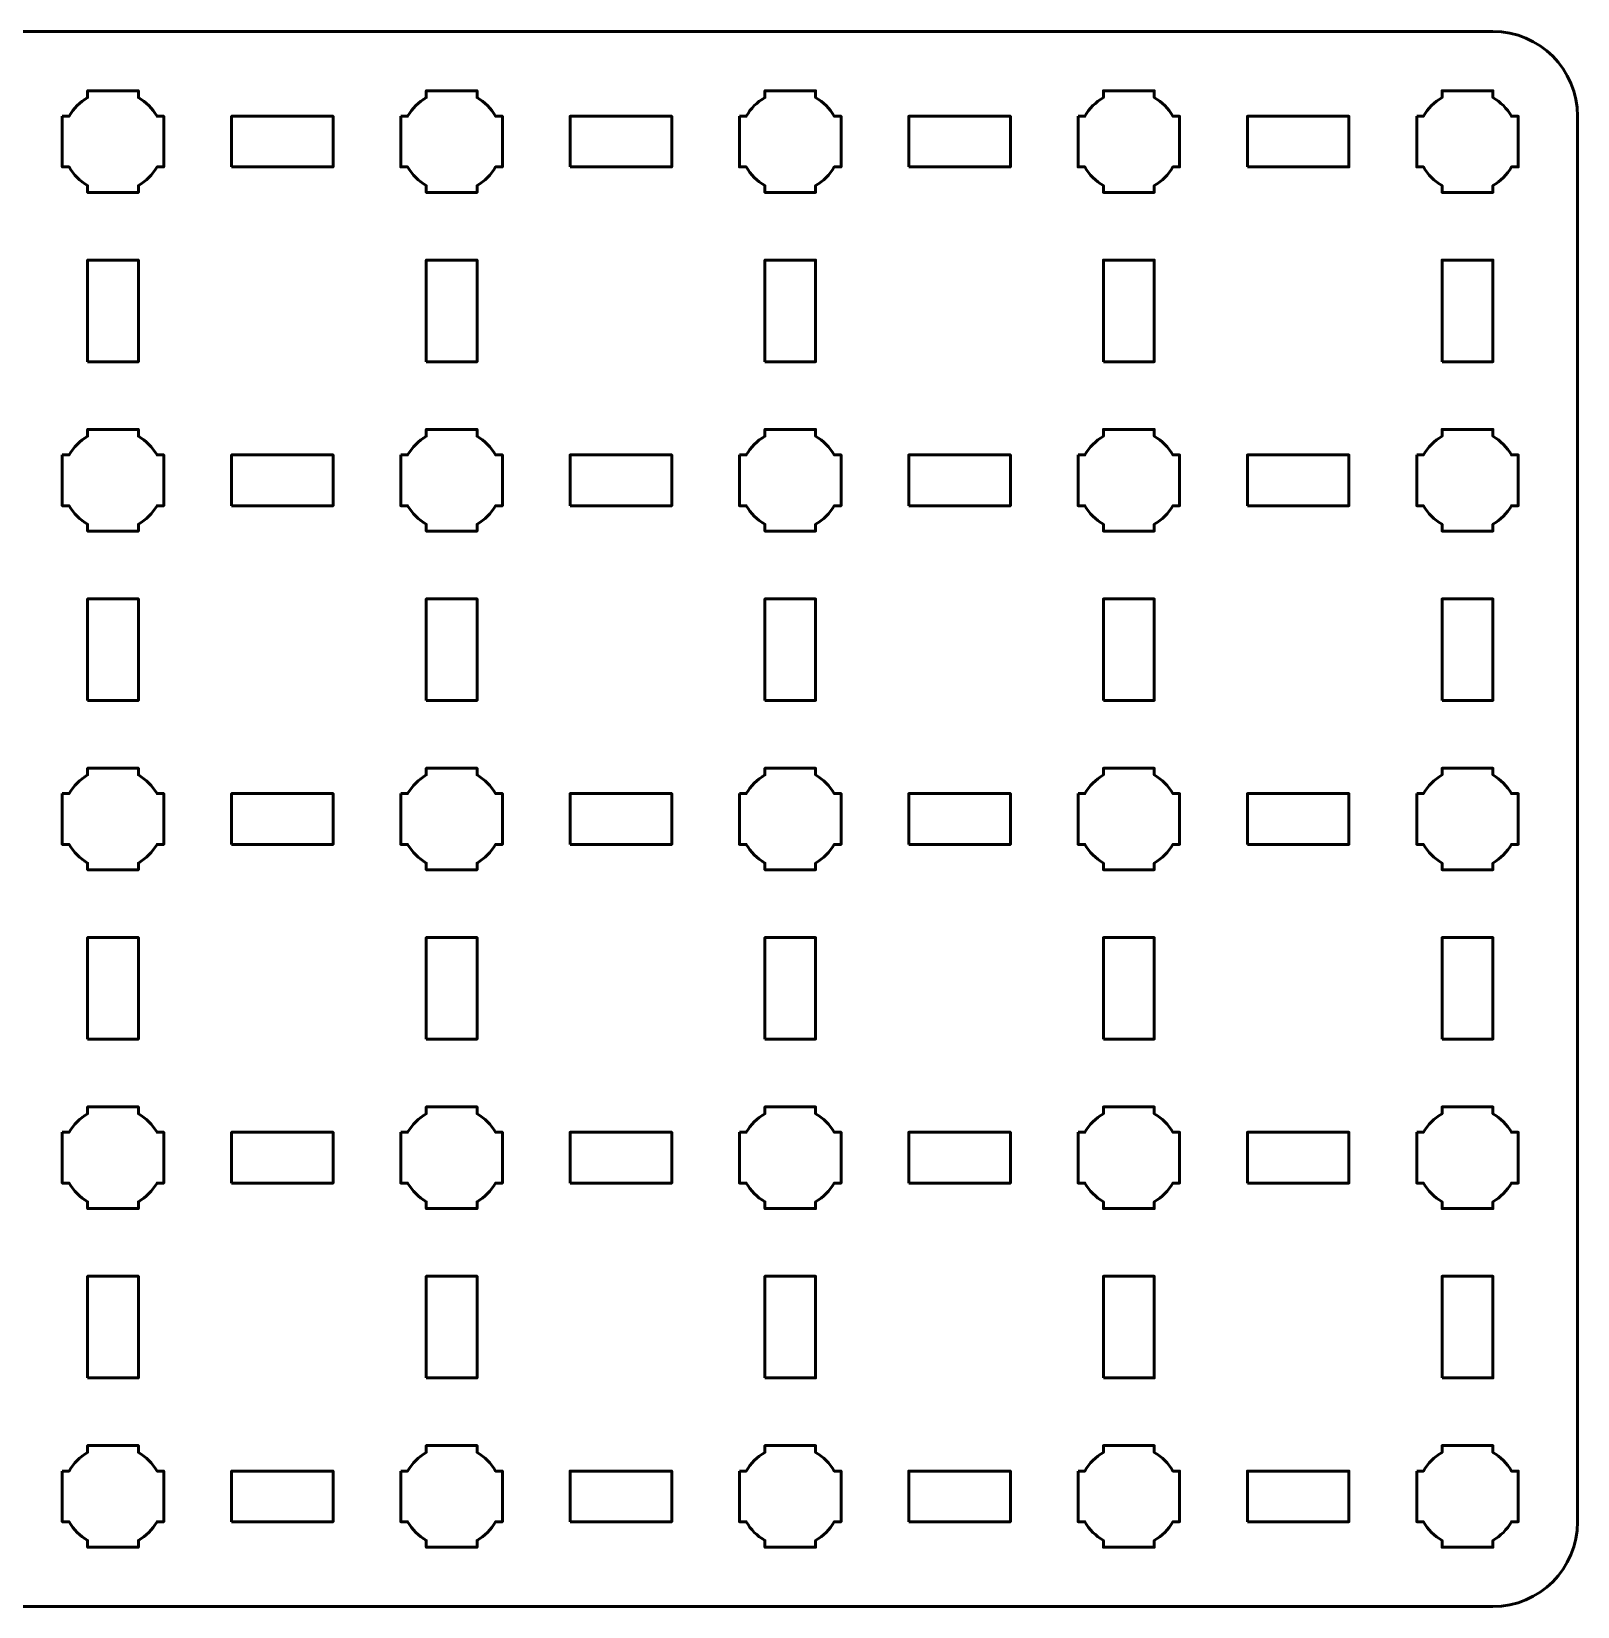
# Model space of a CAD drawing. Header units: centimetres. Extents: x -28.1 to 7.2, y -19.5 to -10.2.
# Drawn here: x -1.98 to 7.15, y -19.5 to -10.2 of the extents above; entities that cross this region are included whole.
import ezdxf

# ---------------------------------------------------------------- set-up
doc = ezdxf.new("R2010")
doc.units = ezdxf.units.CM
doc.header["$MEASUREMENT"] = 0
doc.layers.add('Layer 1', color=7, linetype='Continuous')

msp = doc.modelspace()

# ---------------------------------------------------------------- linework, layer by layer
at = {"layer": 'Layer 1', "color": 250, "lineweight": 53}
for points in [[(-0.8, -11), (-0.2, -11), (-0.2, -10.7), (-0.8, -10.7), (-0.8, -11)], [(1.2, -11), (1.8, -11), (1.8, -10.7), (1.2, -10.7), (1.2, -11)], [(3.2, -11), (3.8, -11), (3.8, -10.7), (3.2, -10.7), (3.2, -11)], [(5.2, -11), (5.8, -11), (5.8, -10.7), (5.2, -10.7), (5.2, -11)], [(-1.65, -12.15), (-1.35, -12.15), (-1.35, -11.55), (-1.65, -11.55), (-1.65, -12.15)], [(0.35, -12.15), (0.65, -12.15), (0.65, -11.55), (0.35, -11.55), (0.35, -12.15)], [(2.35, -12.15), (2.65, -12.15), (2.65, -11.55), (2.35, -11.55), (2.35, -12.15)], [(4.35, -12.15), (4.65, -12.15), (4.65, -11.55), (4.35, -11.55), (4.35, -12.15)], [(6.35, -12.15), (6.65, -12.15), (6.65, -11.55), (6.35, -11.55), (6.35, -12.15)], [(-0.8, -13), (-0.2, -13), (-0.2, -12.7), (-0.8, -12.7), (-0.8, -13)], [(1.2, -13), (1.8, -13), (1.8, -12.7), (1.2, -12.7), (1.2, -13)], [(3.2, -13), (3.8, -13), (3.8, -12.7), (3.2, -12.7), (3.2, -13)], [(5.2, -13), (5.8, -13), (5.8, -12.7), (5.2, -12.7), (5.2, -13)], [(-1.65, -14.15), (-1.35, -14.15), (-1.35, -13.55), (-1.65, -13.55), (-1.65, -14.15)], [(0.35, -14.15), (0.65, -14.15), (0.65, -13.55), (0.35, -13.55), (0.35, -14.15)], [(2.35, -14.15), (2.65, -14.15), (2.65, -13.55), (2.35, -13.55), (2.35, -14.15)], [(4.35, -14.15), (4.65, -14.15), (4.65, -13.55), (4.35, -13.55), (4.35, -14.15)], [(6.35, -14.15), (6.65, -14.15), (6.65, -13.55), (6.35, -13.55), (6.35, -14.15)], [(-0.8, -15), (-0.2, -15), (-0.2, -14.7), (-0.8, -14.7), (-0.8, -15)], [(1.2, -15), (1.8, -15), (1.8, -14.7), (1.2, -14.7), (1.2, -15)], [(3.2, -15), (3.8, -15), (3.8, -14.7), (3.2, -14.7), (3.2, -15)], [(5.2, -15), (5.8, -15), (5.8, -14.7), (5.2, -14.7), (5.2, -15)], [(-1.65, -16.15), (-1.35, -16.15), (-1.35, -15.55), (-1.65, -15.55), (-1.65, -16.15)], [(0.35, -16.15), (0.65, -16.15), (0.65, -15.55), (0.35, -15.55), (0.35, -16.15)], [(2.35, -16.15), (2.65, -16.15), (2.65, -15.55), (2.35, -15.55), (2.35, -16.15)], [(4.35, -16.15), (4.65, -16.15), (4.65, -15.55), (4.35, -15.55), (4.35, -16.15)], [(6.35, -16.15), (6.65, -16.15), (6.65, -15.55), (6.35, -15.55), (6.35, -16.15)], [(-0.8, -17), (-0.2, -17), (-0.2, -16.7), (-0.8, -16.7), (-0.8, -17)], [(1.2, -17), (1.8, -17), (1.8, -16.7), (1.2, -16.7), (1.2, -17)], [(3.2, -17), (3.8, -17), (3.8, -16.7), (3.2, -16.7), (3.2, -17)], [(5.2, -17), (5.8, -17), (5.8, -16.7), (5.2, -16.7), (5.2, -17)], [(-1.65, -18.15), (-1.35, -18.15), (-1.35, -17.55), (-1.65, -17.55), (-1.65, -18.15)], [(0.35, -18.15), (0.65, -18.15), (0.65, -17.55), (0.35, -17.55), (0.35, -18.15)], [(2.35, -18.15), (2.65, -18.15), (2.65, -17.55), (2.35, -17.55), (2.35, -18.15)], [(4.35, -18.15), (4.65, -18.15), (4.65, -17.55), (4.35, -17.55), (4.35, -18.15)], [(6.35, -18.15), (6.65, -18.15), (6.65, -17.55), (6.35, -17.55), (6.35, -18.15)], [(-0.8, -19), (-0.2, -19), (-0.2, -18.7), (-0.8, -18.7), (-0.8, -19)], [(1.2, -19), (1.8, -19), (1.8, -18.7), (1.2, -18.7), (1.2, -19)], [(3.2, -19), (3.8, -19), (3.8, -18.7), (3.2, -18.7), (3.2, -19)], [(5.2, -19), (5.8, -19), (5.8, -18.7), (5.2, -18.7), (5.2, -19)]]:
    msp.add_lwpolyline(points, close=True, dxfattribs=at)
msp.add_open_spline([(-28.15, -19), (-28.15, -19), (-28.15, -10.7), (-28.15, -10.7), (-28.15, -10.7), (-28.15, -10.42391), (-27.92609, -10.2), (-27.65, -10.2), (-27.65, -10.2), (-27.65, -10.2), (6.65, -10.2), (6.65, -10.2), (6.65, -10.2), (6.92609, -10.2), (7.15, -10.42391), (7.15, -10.7), (7.15, -10.7), (7.15, -10.7), (7.15, -19), (7.15, -19), (7.15, -19), (7.15, -19.27609), (6.92609, -19.5), (6.65, -19.5), (6.65, -19.5), (6.65, -19.5), (-27.65, -19.5), (-27.65, -19.5), (-27.65, -19.5), (-27.92609, -19.5), (-28.15, -19.27609), (-28.15, -19)], degree=3, knots=[0, 0, 0, 0, 0.125, 0.125, 0.125, 0.125, 0.25, 0.25, 0.25, 0.25, 0.375, 0.375, 0.375, 0.375, 0.5, 0.5, 0.5, 0.5, 0.625, 0.625, 0.625, 0.625, 0.75, 0.75, 0.75, 0.75, 0.875, 0.875, 0.875, 0.875, 1, 1, 1, 1], dxfattribs=at)
at = {"layer": 'Layer 1', "lineweight": 53}
for points in [[(-1.8, -10.7), (-1.8, -10.7), (-1.75985, -10.7), (-1.75985, -10.7), (-1.75985, -10.7), (-1.7335, -10.65447), (-1.69553, -10.6165), (-1.65, -10.59015), (-1.65, -10.59015), (-1.65, -10.59015), (-1.65, -10.55), (-1.65, -10.55), (-1.65, -10.55), (-1.65, -10.55), (-1.5, -10.55), (-1.5, -10.55), (-1.5, -10.55), (-1.5, -10.55), (-1.35, -10.55), (-1.35, -10.55), (-1.35, -10.55), (-1.35, -10.55), (-1.35, -10.59015), (-1.35, -10.59015), (-1.35, -10.59015), (-1.30447, -10.6165), (-1.2665, -10.65447), (-1.24015, -10.7), (-1.24015, -10.7), (-1.24015, -10.7), (-1.2, -10.7), (-1.2, -10.7), (-1.2, -10.7), (-1.2, -10.7), (-1.2, -10.85), (-1.2, -10.85), (-1.2, -10.85), (-1.2, -10.85), (-1.2, -11), (-1.2, -11), (-1.2, -11), (-1.2, -11), (-1.24015, -11), (-1.24015, -11), (-1.24015, -11), (-1.2665, -11.04553), (-1.30447, -11.0835), (-1.35, -11.10985), (-1.35, -11.10985), (-1.35, -11.10985), (-1.35, -11.15), (-1.35, -11.15), (-1.35, -11.15), (-1.35, -11.15), (-1.5, -11.15), (-1.5, -11.15), (-1.5, -11.15), (-1.5, -11.15), (-1.65, -11.15), (-1.65, -11.15), (-1.65, -11.15), (-1.65, -11.15), (-1.65, -11.10985), (-1.65, -11.10985), (-1.65, -11.10985), (-1.69553, -11.0835), (-1.7335, -11.04553), (-1.75985, -11), (-1.75985, -11), (-1.75985, -11), (-1.8, -11), (-1.8, -11), (-1.8, -11), (-1.8, -11), (-1.8, -10.85), (-1.8, -10.85), (-1.8, -10.85), (-1.8, -10.85), (-1.8, -10.7), (-1.8, -10.7)], [(0.2, -10.7), (0.2, -10.7), (0.24015, -10.7), (0.24015, -10.7), (0.24015, -10.7), (0.2665, -10.65447), (0.30447, -10.6165), (0.35, -10.59015), (0.35, -10.59015), (0.35, -10.59015), (0.35, -10.55), (0.35, -10.55), (0.35, -10.55), (0.35, -10.55), (0.5, -10.55), (0.5, -10.55), (0.5, -10.55), (0.5, -10.55), (0.65, -10.55), (0.65, -10.55), (0.65, -10.55), (0.65, -10.55), (0.65, -10.59015), (0.65, -10.59015), (0.65, -10.59015), (0.69553, -10.6165), (0.7335, -10.65447), (0.75985, -10.7), (0.75985, -10.7), (0.75985, -10.7), (0.8, -10.7), (0.8, -10.7), (0.8, -10.7), (0.8, -10.7), (0.8, -10.85), (0.8, -10.85), (0.8, -10.85), (0.8, -10.85), (0.8, -11), (0.8, -11), (0.8, -11), (0.8, -11), (0.75985, -11), (0.75985, -11), (0.75985, -11), (0.7335, -11.04553), (0.69553, -11.0835), (0.65, -11.10985), (0.65, -11.10985), (0.65, -11.10985), (0.65, -11.15), (0.65, -11.15), (0.65, -11.15), (0.65, -11.15), (0.5, -11.15), (0.5, -11.15), (0.5, -11.15), (0.5, -11.15), (0.35, -11.15), (0.35, -11.15), (0.35, -11.15), (0.35, -11.15), (0.35, -11.10985), (0.35, -11.10985), (0.35, -11.10985), (0.30447, -11.0835), (0.2665, -11.04553), (0.24015, -11), (0.24015, -11), (0.24015, -11), (0.2, -11), (0.2, -11), (0.2, -11), (0.2, -11), (0.2, -10.85), (0.2, -10.85), (0.2, -10.85), (0.2, -10.85), (0.2, -10.7), (0.2, -10.7)], [(2.2, -10.7), (2.2, -10.7), (2.24015, -10.7), (2.24015, -10.7), (2.24015, -10.7), (2.2665, -10.65447), (2.30447, -10.6165), (2.35, -10.59015), (2.35, -10.59015), (2.35, -10.59015), (2.35, -10.55), (2.35, -10.55), (2.35, -10.55), (2.35, -10.55), (2.5, -10.55), (2.5, -10.55), (2.5, -10.55), (2.5, -10.55), (2.65, -10.55), (2.65, -10.55), (2.65, -10.55), (2.65, -10.55), (2.65, -10.59015), (2.65, -10.59015), (2.65, -10.59015), (2.69553, -10.6165), (2.7335, -10.65447), (2.75985, -10.7), (2.75985, -10.7), (2.75985, -10.7), (2.8, -10.7), (2.8, -10.7), (2.8, -10.7), (2.8, -10.7), (2.8, -10.85), (2.8, -10.85), (2.8, -10.85), (2.8, -10.85), (2.8, -11), (2.8, -11), (2.8, -11), (2.8, -11), (2.75985, -11), (2.75985, -11), (2.75985, -11), (2.7335, -11.04553), (2.69553, -11.0835), (2.65, -11.10985), (2.65, -11.10985), (2.65, -11.10985), (2.65, -11.15), (2.65, -11.15), (2.65, -11.15), (2.65, -11.15), (2.5, -11.15), (2.5, -11.15), (2.5, -11.15), (2.5, -11.15), (2.35, -11.15), (2.35, -11.15), (2.35, -11.15), (2.35, -11.15), (2.35, -11.10985), (2.35, -11.10985), (2.35, -11.10985), (2.30447, -11.0835), (2.2665, -11.04553), (2.24015, -11), (2.24015, -11), (2.24015, -11), (2.2, -11), (2.2, -11), (2.2, -11), (2.2, -11), (2.2, -10.85), (2.2, -10.85), (2.2, -10.85), (2.2, -10.85), (2.2, -10.7), (2.2, -10.7)], [(4.2, -10.7), (4.2, -10.7), (4.24015, -10.7), (4.24015, -10.7), (4.24015, -10.7), (4.2665, -10.65447), (4.30447, -10.6165), (4.35, -10.59015), (4.35, -10.59015), (4.35, -10.59015), (4.35, -10.55), (4.35, -10.55), (4.35, -10.55), (4.35, -10.55), (4.5, -10.55), (4.5, -10.55), (4.5, -10.55), (4.5, -10.55), (4.65, -10.55), (4.65, -10.55), (4.65, -10.55), (4.65, -10.55), (4.65, -10.59015), (4.65, -10.59015), (4.65, -10.59015), (4.69553, -10.6165), (4.7335, -10.65447), (4.75985, -10.7), (4.75985, -10.7), (4.75985, -10.7), (4.8, -10.7), (4.8, -10.7), (4.8, -10.7), (4.8, -10.7), (4.8, -10.85), (4.8, -10.85), (4.8, -10.85), (4.8, -10.85), (4.8, -11), (4.8, -11), (4.8, -11), (4.8, -11), (4.75985, -11), (4.75985, -11), (4.75985, -11), (4.7335, -11.04553), (4.69553, -11.0835), (4.65, -11.10985), (4.65, -11.10985), (4.65, -11.10985), (4.65, -11.15), (4.65, -11.15), (4.65, -11.15), (4.65, -11.15), (4.5, -11.15), (4.5, -11.15), (4.5, -11.15), (4.5, -11.15), (4.35, -11.15), (4.35, -11.15), (4.35, -11.15), (4.35, -11.15), (4.35, -11.10985), (4.35, -11.10985), (4.35, -11.10985), (4.30447, -11.0835), (4.2665, -11.04553), (4.24015, -11), (4.24015, -11), (4.24015, -11), (4.2, -11), (4.2, -11), (4.2, -11), (4.2, -11), (4.2, -10.85), (4.2, -10.85), (4.2, -10.85), (4.2, -10.85), (4.2, -10.7), (4.2, -10.7)], [(6.2, -10.7), (6.2, -10.7), (6.24015, -10.7), (6.24015, -10.7), (6.24015, -10.7), (6.2665, -10.65447), (6.30447, -10.6165), (6.35, -10.59015), (6.35, -10.59015), (6.35, -10.59015), (6.35, -10.55), (6.35, -10.55), (6.35, -10.55), (6.35, -10.55), (6.5, -10.55), (6.5, -10.55), (6.5, -10.55), (6.5, -10.55), (6.65, -10.55), (6.65, -10.55), (6.65, -10.55), (6.65, -10.55), (6.65, -10.59015), (6.65, -10.59015), (6.65, -10.59015), (6.69553, -10.6165), (6.7335, -10.65447), (6.75985, -10.7), (6.75985, -10.7), (6.75985, -10.7), (6.8, -10.7), (6.8, -10.7), (6.8, -10.7), (6.8, -10.7), (6.8, -10.85), (6.8, -10.85), (6.8, -10.85), (6.8, -10.85), (6.8, -11), (6.8, -11), (6.8, -11), (6.8, -11), (6.75985, -11), (6.75985, -11), (6.75985, -11), (6.7335, -11.04553), (6.69553, -11.0835), (6.65, -11.10985), (6.65, -11.10985), (6.65, -11.10985), (6.65, -11.15), (6.65, -11.15), (6.65, -11.15), (6.65, -11.15), (6.5, -11.15), (6.5, -11.15), (6.5, -11.15), (6.5, -11.15), (6.35, -11.15), (6.35, -11.15), (6.35, -11.15), (6.35, -11.15), (6.35, -11.10985), (6.35, -11.10985), (6.35, -11.10985), (6.30447, -11.0835), (6.2665, -11.04553), (6.24015, -11), (6.24015, -11), (6.24015, -11), (6.2, -11), (6.2, -11), (6.2, -11), (6.2, -11), (6.2, -10.85), (6.2, -10.85), (6.2, -10.85), (6.2, -10.85), (6.2, -10.7), (6.2, -10.7)], [(-1.8, -12.7), (-1.8, -12.7), (-1.75985, -12.7), (-1.75985, -12.7), (-1.75985, -12.7), (-1.7335, -12.65447), (-1.69553, -12.6165), (-1.65, -12.59015), (-1.65, -12.59015), (-1.65, -12.59015), (-1.65, -12.55), (-1.65, -12.55), (-1.65, -12.55), (-1.65, -12.55), (-1.5, -12.55), (-1.5, -12.55), (-1.5, -12.55), (-1.5, -12.55), (-1.35, -12.55), (-1.35, -12.55), (-1.35, -12.55), (-1.35, -12.55), (-1.35, -12.59015), (-1.35, -12.59015), (-1.35, -12.59015), (-1.30447, -12.6165), (-1.2665, -12.65447), (-1.24015, -12.7), (-1.24015, -12.7), (-1.24015, -12.7), (-1.2, -12.7), (-1.2, -12.7), (-1.2, -12.7), (-1.2, -12.7), (-1.2, -12.85), (-1.2, -12.85), (-1.2, -12.85), (-1.2, -12.85), (-1.2, -13), (-1.2, -13), (-1.2, -13), (-1.2, -13), (-1.24015, -13), (-1.24015, -13), (-1.24015, -13), (-1.2665, -13.04553), (-1.30447, -13.0835), (-1.35, -13.10985), (-1.35, -13.10985), (-1.35, -13.10985), (-1.35, -13.15), (-1.35, -13.15), (-1.35, -13.15), (-1.35, -13.15), (-1.5, -13.15), (-1.5, -13.15), (-1.5, -13.15), (-1.5, -13.15), (-1.65, -13.15), (-1.65, -13.15), (-1.65, -13.15), (-1.65, -13.15), (-1.65, -13.10985), (-1.65, -13.10985), (-1.65, -13.10985), (-1.69553, -13.0835), (-1.7335, -13.04553), (-1.75985, -13), (-1.75985, -13), (-1.75985, -13), (-1.8, -13), (-1.8, -13), (-1.8, -13), (-1.8, -13), (-1.8, -12.85), (-1.8, -12.85), (-1.8, -12.85), (-1.8, -12.85), (-1.8, -12.7), (-1.8, -12.7)], [(0.2, -12.7), (0.2, -12.7), (0.24015, -12.7), (0.24015, -12.7), (0.24015, -12.7), (0.2665, -12.65447), (0.30447, -12.6165), (0.35, -12.59015), (0.35, -12.59015), (0.35, -12.59015), (0.35, -12.55), (0.35, -12.55), (0.35, -12.55), (0.35, -12.55), (0.5, -12.55), (0.5, -12.55), (0.5, -12.55), (0.5, -12.55), (0.65, -12.55), (0.65, -12.55), (0.65, -12.55), (0.65, -12.55), (0.65, -12.59015), (0.65, -12.59015), (0.65, -12.59015), (0.69553, -12.6165), (0.7335, -12.65447), (0.75985, -12.7), (0.75985, -12.7), (0.75985, -12.7), (0.8, -12.7), (0.8, -12.7), (0.8, -12.7), (0.8, -12.7), (0.8, -12.85), (0.8, -12.85), (0.8, -12.85), (0.8, -12.85), (0.8, -13), (0.8, -13), (0.8, -13), (0.8, -13), (0.75985, -13), (0.75985, -13), (0.75985, -13), (0.7335, -13.04553), (0.69553, -13.0835), (0.65, -13.10985), (0.65, -13.10985), (0.65, -13.10985), (0.65, -13.15), (0.65, -13.15), (0.65, -13.15), (0.65, -13.15), (0.5, -13.15), (0.5, -13.15), (0.5, -13.15), (0.5, -13.15), (0.35, -13.15), (0.35, -13.15), (0.35, -13.15), (0.35, -13.15), (0.35, -13.10985), (0.35, -13.10985), (0.35, -13.10985), (0.30447, -13.0835), (0.2665, -13.04553), (0.24015, -13), (0.24015, -13), (0.24015, -13), (0.2, -13), (0.2, -13), (0.2, -13), (0.2, -13), (0.2, -12.85), (0.2, -12.85), (0.2, -12.85), (0.2, -12.85), (0.2, -12.7), (0.2, -12.7)], [(2.2, -12.7), (2.2, -12.7), (2.24015, -12.7), (2.24015, -12.7), (2.24015, -12.7), (2.2665, -12.65447), (2.30447, -12.6165), (2.35, -12.59015), (2.35, -12.59015), (2.35, -12.59015), (2.35, -12.55), (2.35, -12.55), (2.35, -12.55), (2.35, -12.55), (2.5, -12.55), (2.5, -12.55), (2.5, -12.55), (2.5, -12.55), (2.65, -12.55), (2.65, -12.55), (2.65, -12.55), (2.65, -12.55), (2.65, -12.59015), (2.65, -12.59015), (2.65, -12.59015), (2.69553, -12.6165), (2.7335, -12.65447), (2.75985, -12.7), (2.75985, -12.7), (2.75985, -12.7), (2.8, -12.7), (2.8, -12.7), (2.8, -12.7), (2.8, -12.7), (2.8, -12.85), (2.8, -12.85), (2.8, -12.85), (2.8, -12.85), (2.8, -13), (2.8, -13), (2.8, -13), (2.8, -13), (2.75985, -13), (2.75985, -13), (2.75985, -13), (2.7335, -13.04553), (2.69553, -13.0835), (2.65, -13.10985), (2.65, -13.10985), (2.65, -13.10985), (2.65, -13.15), (2.65, -13.15), (2.65, -13.15), (2.65, -13.15), (2.5, -13.15), (2.5, -13.15), (2.5, -13.15), (2.5, -13.15), (2.35, -13.15), (2.35, -13.15), (2.35, -13.15), (2.35, -13.15), (2.35, -13.10985), (2.35, -13.10985), (2.35, -13.10985), (2.30447, -13.0835), (2.2665, -13.04553), (2.24015, -13), (2.24015, -13), (2.24015, -13), (2.2, -13), (2.2, -13), (2.2, -13), (2.2, -13), (2.2, -12.85), (2.2, -12.85), (2.2, -12.85), (2.2, -12.85), (2.2, -12.7), (2.2, -12.7)], [(4.2, -12.7), (4.2, -12.7), (4.24015, -12.7), (4.24015, -12.7), (4.24015, -12.7), (4.2665, -12.65447), (4.30447, -12.6165), (4.35, -12.59015), (4.35, -12.59015), (4.35, -12.59015), (4.35, -12.55), (4.35, -12.55), (4.35, -12.55), (4.35, -12.55), (4.5, -12.55), (4.5, -12.55), (4.5, -12.55), (4.5, -12.55), (4.65, -12.55), (4.65, -12.55), (4.65, -12.55), (4.65, -12.55), (4.65, -12.59015), (4.65, -12.59015), (4.65, -12.59015), (4.69553, -12.6165), (4.7335, -12.65447), (4.75985, -12.7), (4.75985, -12.7), (4.75985, -12.7), (4.8, -12.7), (4.8, -12.7), (4.8, -12.7), (4.8, -12.7), (4.8, -12.85), (4.8, -12.85), (4.8, -12.85), (4.8, -12.85), (4.8, -13), (4.8, -13), (4.8, -13), (4.8, -13), (4.75985, -13), (4.75985, -13), (4.75985, -13), (4.7335, -13.04553), (4.69553, -13.0835), (4.65, -13.10985), (4.65, -13.10985), (4.65, -13.10985), (4.65, -13.15), (4.65, -13.15), (4.65, -13.15), (4.65, -13.15), (4.5, -13.15), (4.5, -13.15), (4.5, -13.15), (4.5, -13.15), (4.35, -13.15), (4.35, -13.15), (4.35, -13.15), (4.35, -13.15), (4.35, -13.10985), (4.35, -13.10985), (4.35, -13.10985), (4.30447, -13.0835), (4.2665, -13.04553), (4.24015, -13), (4.24015, -13), (4.24015, -13), (4.2, -13), (4.2, -13), (4.2, -13), (4.2, -13), (4.2, -12.85), (4.2, -12.85), (4.2, -12.85), (4.2, -12.85), (4.2, -12.7), (4.2, -12.7)], [(6.2, -12.7), (6.2, -12.7), (6.24015, -12.7), (6.24015, -12.7), (6.24015, -12.7), (6.2665, -12.65447), (6.30447, -12.6165), (6.35, -12.59015), (6.35, -12.59015), (6.35, -12.59015), (6.35, -12.55), (6.35, -12.55), (6.35, -12.55), (6.35, -12.55), (6.5, -12.55), (6.5, -12.55), (6.5, -12.55), (6.5, -12.55), (6.65, -12.55), (6.65, -12.55), (6.65, -12.55), (6.65, -12.55), (6.65, -12.59015), (6.65, -12.59015), (6.65, -12.59015), (6.69553, -12.6165), (6.7335, -12.65447), (6.75985, -12.7), (6.75985, -12.7), (6.75985, -12.7), (6.8, -12.7), (6.8, -12.7), (6.8, -12.7), (6.8, -12.7), (6.8, -12.85), (6.8, -12.85), (6.8, -12.85), (6.8, -12.85), (6.8, -13), (6.8, -13), (6.8, -13), (6.8, -13), (6.75985, -13), (6.75985, -13), (6.75985, -13), (6.7335, -13.04553), (6.69553, -13.0835), (6.65, -13.10985), (6.65, -13.10985), (6.65, -13.10985), (6.65, -13.15), (6.65, -13.15), (6.65, -13.15), (6.65, -13.15), (6.5, -13.15), (6.5, -13.15), (6.5, -13.15), (6.5, -13.15), (6.35, -13.15), (6.35, -13.15), (6.35, -13.15), (6.35, -13.15), (6.35, -13.10985), (6.35, -13.10985), (6.35, -13.10985), (6.30447, -13.0835), (6.2665, -13.04553), (6.24015, -13), (6.24015, -13), (6.24015, -13), (6.2, -13), (6.2, -13), (6.2, -13), (6.2, -13), (6.2, -12.85), (6.2, -12.85), (6.2, -12.85), (6.2, -12.85), (6.2, -12.7), (6.2, -12.7)], [(-1.8, -14.7), (-1.8, -14.7), (-1.75985, -14.7), (-1.75985, -14.7), (-1.75985, -14.7), (-1.7335, -14.65447), (-1.69553, -14.6165), (-1.65, -14.59015), (-1.65, -14.59015), (-1.65, -14.59015), (-1.65, -14.55), (-1.65, -14.55), (-1.65, -14.55), (-1.65, -14.55), (-1.5, -14.55), (-1.5, -14.55), (-1.5, -14.55), (-1.5, -14.55), (-1.35, -14.55), (-1.35, -14.55), (-1.35, -14.55), (-1.35, -14.55), (-1.35, -14.59015), (-1.35, -14.59015), (-1.35, -14.59015), (-1.30447, -14.6165), (-1.2665, -14.65447), (-1.24015, -14.7), (-1.24015, -14.7), (-1.24015, -14.7), (-1.2, -14.7), (-1.2, -14.7), (-1.2, -14.7), (-1.2, -14.7), (-1.2, -14.85), (-1.2, -14.85), (-1.2, -14.85), (-1.2, -14.85), (-1.2, -15), (-1.2, -15), (-1.2, -15), (-1.2, -15), (-1.24015, -15), (-1.24015, -15), (-1.24015, -15), (-1.2665, -15.04553), (-1.30447, -15.0835), (-1.35, -15.10985), (-1.35, -15.10985), (-1.35, -15.10985), (-1.35, -15.15), (-1.35, -15.15), (-1.35, -15.15), (-1.35, -15.15), (-1.5, -15.15), (-1.5, -15.15), (-1.5, -15.15), (-1.5, -15.15), (-1.65, -15.15), (-1.65, -15.15), (-1.65, -15.15), (-1.65, -15.15), (-1.65, -15.10985), (-1.65, -15.10985), (-1.65, -15.10985), (-1.69553, -15.0835), (-1.7335, -15.04553), (-1.75985, -15), (-1.75985, -15), (-1.75985, -15), (-1.8, -15), (-1.8, -15), (-1.8, -15), (-1.8, -15), (-1.8, -14.85), (-1.8, -14.85), (-1.8, -14.85), (-1.8, -14.85), (-1.8, -14.7), (-1.8, -14.7)], [(0.2, -14.7), (0.2, -14.7), (0.24015, -14.7), (0.24015, -14.7), (0.24015, -14.7), (0.2665, -14.65447), (0.30447, -14.6165), (0.35, -14.59015), (0.35, -14.59015), (0.35, -14.59015), (0.35, -14.55), (0.35, -14.55), (0.35, -14.55), (0.35, -14.55), (0.5, -14.55), (0.5, -14.55), (0.5, -14.55), (0.5, -14.55), (0.65, -14.55), (0.65, -14.55), (0.65, -14.55), (0.65, -14.55), (0.65, -14.59015), (0.65, -14.59015), (0.65, -14.59015), (0.69553, -14.6165), (0.7335, -14.65447), (0.75985, -14.7), (0.75985, -14.7), (0.75985, -14.7), (0.8, -14.7), (0.8, -14.7), (0.8, -14.7), (0.8, -14.7), (0.8, -14.85), (0.8, -14.85), (0.8, -14.85), (0.8, -14.85), (0.8, -15), (0.8, -15), (0.8, -15), (0.8, -15), (0.75985, -15), (0.75985, -15), (0.75985, -15), (0.7335, -15.04553), (0.69553, -15.0835), (0.65, -15.10985), (0.65, -15.10985), (0.65, -15.10985), (0.65, -15.15), (0.65, -15.15), (0.65, -15.15), (0.65, -15.15), (0.5, -15.15), (0.5, -15.15), (0.5, -15.15), (0.5, -15.15), (0.35, -15.15), (0.35, -15.15), (0.35, -15.15), (0.35, -15.15), (0.35, -15.10985), (0.35, -15.10985), (0.35, -15.10985), (0.30447, -15.0835), (0.2665, -15.04553), (0.24015, -15), (0.24015, -15), (0.24015, -15), (0.2, -15), (0.2, -15), (0.2, -15), (0.2, -15), (0.2, -14.85), (0.2, -14.85), (0.2, -14.85), (0.2, -14.85), (0.2, -14.7), (0.2, -14.7)], [(2.2, -14.7), (2.2, -14.7), (2.24015, -14.7), (2.24015, -14.7), (2.24015, -14.7), (2.2665, -14.65447), (2.30447, -14.6165), (2.35, -14.59015), (2.35, -14.59015), (2.35, -14.59015), (2.35, -14.55), (2.35, -14.55), (2.35, -14.55), (2.35, -14.55), (2.5, -14.55), (2.5, -14.55), (2.5, -14.55), (2.5, -14.55), (2.65, -14.55), (2.65, -14.55), (2.65, -14.55), (2.65, -14.55), (2.65, -14.59015), (2.65, -14.59015), (2.65, -14.59015), (2.69553, -14.6165), (2.7335, -14.65447), (2.75985, -14.7), (2.75985, -14.7), (2.75985, -14.7), (2.8, -14.7), (2.8, -14.7), (2.8, -14.7), (2.8, -14.7), (2.8, -14.85), (2.8, -14.85), (2.8, -14.85), (2.8, -14.85), (2.8, -15), (2.8, -15), (2.8, -15), (2.8, -15), (2.75985, -15), (2.75985, -15), (2.75985, -15), (2.7335, -15.04553), (2.69553, -15.0835), (2.65, -15.10985), (2.65, -15.10985), (2.65, -15.10985), (2.65, -15.15), (2.65, -15.15), (2.65, -15.15), (2.65, -15.15), (2.5, -15.15), (2.5, -15.15), (2.5, -15.15), (2.5, -15.15), (2.35, -15.15), (2.35, -15.15), (2.35, -15.15), (2.35, -15.15), (2.35, -15.10985), (2.35, -15.10985), (2.35, -15.10985), (2.30447, -15.0835), (2.2665, -15.04553), (2.24015, -15), (2.24015, -15), (2.24015, -15), (2.2, -15), (2.2, -15), (2.2, -15), (2.2, -15), (2.2, -14.85), (2.2, -14.85), (2.2, -14.85), (2.2, -14.85), (2.2, -14.7), (2.2, -14.7)], [(4.2, -14.7), (4.2, -14.7), (4.24015, -14.7), (4.24015, -14.7), (4.24015, -14.7), (4.2665, -14.65447), (4.30447, -14.6165), (4.35, -14.59015), (4.35, -14.59015), (4.35, -14.59015), (4.35, -14.55), (4.35, -14.55), (4.35, -14.55), (4.35, -14.55), (4.5, -14.55), (4.5, -14.55), (4.5, -14.55), (4.5, -14.55), (4.65, -14.55), (4.65, -14.55), (4.65, -14.55), (4.65, -14.55), (4.65, -14.59015), (4.65, -14.59015), (4.65, -14.59015), (4.69553, -14.6165), (4.7335, -14.65447), (4.75985, -14.7), (4.75985, -14.7), (4.75985, -14.7), (4.8, -14.7), (4.8, -14.7), (4.8, -14.7), (4.8, -14.7), (4.8, -14.85), (4.8, -14.85), (4.8, -14.85), (4.8, -14.85), (4.8, -15), (4.8, -15), (4.8, -15), (4.8, -15), (4.75985, -15), (4.75985, -15), (4.75985, -15), (4.7335, -15.04553), (4.69553, -15.0835), (4.65, -15.10985), (4.65, -15.10985), (4.65, -15.10985), (4.65, -15.15), (4.65, -15.15), (4.65, -15.15), (4.65, -15.15), (4.5, -15.15), (4.5, -15.15), (4.5, -15.15), (4.5, -15.15), (4.35, -15.15), (4.35, -15.15), (4.35, -15.15), (4.35, -15.15), (4.35, -15.10985), (4.35, -15.10985), (4.35, -15.10985), (4.30447, -15.0835), (4.2665, -15.04553), (4.24015, -15), (4.24015, -15), (4.24015, -15), (4.2, -15), (4.2, -15), (4.2, -15), (4.2, -15), (4.2, -14.85), (4.2, -14.85), (4.2, -14.85), (4.2, -14.85), (4.2, -14.7), (4.2, -14.7)], [(6.2, -14.7), (6.2, -14.7), (6.24015, -14.7), (6.24015, -14.7), (6.24015, -14.7), (6.2665, -14.65447), (6.30447, -14.6165), (6.35, -14.59015), (6.35, -14.59015), (6.35, -14.59015), (6.35, -14.55), (6.35, -14.55), (6.35, -14.55), (6.35, -14.55), (6.5, -14.55), (6.5, -14.55), (6.5, -14.55), (6.5, -14.55), (6.65, -14.55), (6.65, -14.55), (6.65, -14.55), (6.65, -14.55), (6.65, -14.59015), (6.65, -14.59015), (6.65, -14.59015), (6.69553, -14.6165), (6.7335, -14.65447), (6.75985, -14.7), (6.75985, -14.7), (6.75985, -14.7), (6.8, -14.7), (6.8, -14.7), (6.8, -14.7), (6.8, -14.7), (6.8, -14.85), (6.8, -14.85), (6.8, -14.85), (6.8, -14.85), (6.8, -15), (6.8, -15), (6.8, -15), (6.8, -15), (6.75985, -15), (6.75985, -15), (6.75985, -15), (6.7335, -15.04553), (6.69553, -15.0835), (6.65, -15.10985), (6.65, -15.10985), (6.65, -15.10985), (6.65, -15.15), (6.65, -15.15), (6.65, -15.15), (6.65, -15.15), (6.5, -15.15), (6.5, -15.15), (6.5, -15.15), (6.5, -15.15), (6.35, -15.15), (6.35, -15.15), (6.35, -15.15), (6.35, -15.15), (6.35, -15.10985), (6.35, -15.10985), (6.35, -15.10985), (6.30447, -15.0835), (6.2665, -15.04553), (6.24015, -15), (6.24015, -15), (6.24015, -15), (6.2, -15), (6.2, -15), (6.2, -15), (6.2, -15), (6.2, -14.85), (6.2, -14.85), (6.2, -14.85), (6.2, -14.85), (6.2, -14.7), (6.2, -14.7)], [(-1.8, -16.7), (-1.8, -16.7), (-1.75985, -16.7), (-1.75985, -16.7), (-1.75985, -16.7), (-1.7335, -16.65447), (-1.69553, -16.6165), (-1.65, -16.59015), (-1.65, -16.59015), (-1.65, -16.59015), (-1.65, -16.55), (-1.65, -16.55), (-1.65, -16.55), (-1.65, -16.55), (-1.5, -16.55), (-1.5, -16.55), (-1.5, -16.55), (-1.5, -16.55), (-1.35, -16.55), (-1.35, -16.55), (-1.35, -16.55), (-1.35, -16.55), (-1.35, -16.59015), (-1.35, -16.59015), (-1.35, -16.59015), (-1.30447, -16.6165), (-1.2665, -16.65447), (-1.24015, -16.7), (-1.24015, -16.7), (-1.24015, -16.7), (-1.2, -16.7), (-1.2, -16.7), (-1.2, -16.7), (-1.2, -16.7), (-1.2, -16.85), (-1.2, -16.85), (-1.2, -16.85), (-1.2, -16.85), (-1.2, -17), (-1.2, -17), (-1.2, -17), (-1.2, -17), (-1.24015, -17), (-1.24015, -17), (-1.24015, -17), (-1.2665, -17.04553), (-1.30447, -17.0835), (-1.35, -17.10985), (-1.35, -17.10985), (-1.35, -17.10985), (-1.35, -17.15), (-1.35, -17.15), (-1.35, -17.15), (-1.35, -17.15), (-1.5, -17.15), (-1.5, -17.15), (-1.5, -17.15), (-1.5, -17.15), (-1.65, -17.15), (-1.65, -17.15), (-1.65, -17.15), (-1.65, -17.15), (-1.65, -17.10985), (-1.65, -17.10985), (-1.65, -17.10985), (-1.69553, -17.0835), (-1.7335, -17.04553), (-1.75985, -17), (-1.75985, -17), (-1.75985, -17), (-1.8, -17), (-1.8, -17), (-1.8, -17), (-1.8, -17), (-1.8, -16.85), (-1.8, -16.85), (-1.8, -16.85), (-1.8, -16.85), (-1.8, -16.7), (-1.8, -16.7)], [(0.2, -16.7), (0.2, -16.7), (0.24015, -16.7), (0.24015, -16.7), (0.24015, -16.7), (0.2665, -16.65447), (0.30447, -16.6165), (0.35, -16.59015), (0.35, -16.59015), (0.35, -16.59015), (0.35, -16.55), (0.35, -16.55), (0.35, -16.55), (0.35, -16.55), (0.5, -16.55), (0.5, -16.55), (0.5, -16.55), (0.5, -16.55), (0.65, -16.55), (0.65, -16.55), (0.65, -16.55), (0.65, -16.55), (0.65, -16.59015), (0.65, -16.59015), (0.65, -16.59015), (0.69553, -16.6165), (0.7335, -16.65447), (0.75985, -16.7), (0.75985, -16.7), (0.75985, -16.7), (0.8, -16.7), (0.8, -16.7), (0.8, -16.7), (0.8, -16.7), (0.8, -16.85), (0.8, -16.85), (0.8, -16.85), (0.8, -16.85), (0.8, -17), (0.8, -17), (0.8, -17), (0.8, -17), (0.75985, -17), (0.75985, -17), (0.75985, -17), (0.7335, -17.04553), (0.69553, -17.0835), (0.65, -17.10985), (0.65, -17.10985), (0.65, -17.10985), (0.65, -17.15), (0.65, -17.15), (0.65, -17.15), (0.65, -17.15), (0.5, -17.15), (0.5, -17.15), (0.5, -17.15), (0.5, -17.15), (0.35, -17.15), (0.35, -17.15), (0.35, -17.15), (0.35, -17.15), (0.35, -17.10985), (0.35, -17.10985), (0.35, -17.10985), (0.30447, -17.0835), (0.2665, -17.04553), (0.24015, -17), (0.24015, -17), (0.24015, -17), (0.2, -17), (0.2, -17), (0.2, -17), (0.2, -17), (0.2, -16.85), (0.2, -16.85), (0.2, -16.85), (0.2, -16.85), (0.2, -16.7), (0.2, -16.7)], [(2.2, -16.7), (2.2, -16.7), (2.24015, -16.7), (2.24015, -16.7), (2.24015, -16.7), (2.2665, -16.65447), (2.30447, -16.6165), (2.35, -16.59015), (2.35, -16.59015), (2.35, -16.59015), (2.35, -16.55), (2.35, -16.55), (2.35, -16.55), (2.35, -16.55), (2.5, -16.55), (2.5, -16.55), (2.5, -16.55), (2.5, -16.55), (2.65, -16.55), (2.65, -16.55), (2.65, -16.55), (2.65, -16.55), (2.65, -16.59015), (2.65, -16.59015), (2.65, -16.59015), (2.69553, -16.6165), (2.7335, -16.65447), (2.75985, -16.7), (2.75985, -16.7), (2.75985, -16.7), (2.8, -16.7), (2.8, -16.7), (2.8, -16.7), (2.8, -16.7), (2.8, -16.85), (2.8, -16.85), (2.8, -16.85), (2.8, -16.85), (2.8, -17), (2.8, -17), (2.8, -17), (2.8, -17), (2.75985, -17), (2.75985, -17), (2.75985, -17), (2.7335, -17.04553), (2.69553, -17.0835), (2.65, -17.10985), (2.65, -17.10985), (2.65, -17.10985), (2.65, -17.15), (2.65, -17.15), (2.65, -17.15), (2.65, -17.15), (2.5, -17.15), (2.5, -17.15), (2.5, -17.15), (2.5, -17.15), (2.35, -17.15), (2.35, -17.15), (2.35, -17.15), (2.35, -17.15), (2.35, -17.10985), (2.35, -17.10985), (2.35, -17.10985), (2.30447, -17.0835), (2.2665, -17.04553), (2.24015, -17), (2.24015, -17), (2.24015, -17), (2.2, -17), (2.2, -17), (2.2, -17), (2.2, -17), (2.2, -16.85), (2.2, -16.85), (2.2, -16.85), (2.2, -16.85), (2.2, -16.7), (2.2, -16.7)], [(4.2, -16.7), (4.2, -16.7), (4.24015, -16.7), (4.24015, -16.7), (4.24015, -16.7), (4.2665, -16.65447), (4.30447, -16.6165), (4.35, -16.59015), (4.35, -16.59015), (4.35, -16.59015), (4.35, -16.55), (4.35, -16.55), (4.35, -16.55), (4.35, -16.55), (4.5, -16.55), (4.5, -16.55), (4.5, -16.55), (4.5, -16.55), (4.65, -16.55), (4.65, -16.55), (4.65, -16.55), (4.65, -16.55), (4.65, -16.59015), (4.65, -16.59015), (4.65, -16.59015), (4.69553, -16.6165), (4.7335, -16.65447), (4.75985, -16.7), (4.75985, -16.7), (4.75985, -16.7), (4.8, -16.7), (4.8, -16.7), (4.8, -16.7), (4.8, -16.7), (4.8, -16.85), (4.8, -16.85), (4.8, -16.85), (4.8, -16.85), (4.8, -17), (4.8, -17), (4.8, -17), (4.8, -17), (4.75985, -17), (4.75985, -17), (4.75985, -17), (4.7335, -17.04553), (4.69553, -17.0835), (4.65, -17.10985), (4.65, -17.10985), (4.65, -17.10985), (4.65, -17.15), (4.65, -17.15), (4.65, -17.15), (4.65, -17.15), (4.5, -17.15), (4.5, -17.15), (4.5, -17.15), (4.5, -17.15), (4.35, -17.15), (4.35, -17.15), (4.35, -17.15), (4.35, -17.15), (4.35, -17.10985), (4.35, -17.10985), (4.35, -17.10985), (4.30447, -17.0835), (4.2665, -17.04553), (4.24015, -17), (4.24015, -17), (4.24015, -17), (4.2, -17), (4.2, -17), (4.2, -17), (4.2, -17), (4.2, -16.85), (4.2, -16.85), (4.2, -16.85), (4.2, -16.85), (4.2, -16.7), (4.2, -16.7)], [(6.2, -16.7), (6.2, -16.7), (6.24015, -16.7), (6.24015, -16.7), (6.24015, -16.7), (6.2665, -16.65447), (6.30447, -16.6165), (6.35, -16.59015), (6.35, -16.59015), (6.35, -16.59015), (6.35, -16.55), (6.35, -16.55), (6.35, -16.55), (6.35, -16.55), (6.5, -16.55), (6.5, -16.55), (6.5, -16.55), (6.5, -16.55), (6.65, -16.55), (6.65, -16.55), (6.65, -16.55), (6.65, -16.55), (6.65, -16.59015), (6.65, -16.59015), (6.65, -16.59015), (6.69553, -16.6165), (6.7335, -16.65447), (6.75985, -16.7), (6.75985, -16.7), (6.75985, -16.7), (6.8, -16.7), (6.8, -16.7), (6.8, -16.7), (6.8, -16.7), (6.8, -16.85), (6.8, -16.85), (6.8, -16.85), (6.8, -16.85), (6.8, -17), (6.8, -17), (6.8, -17), (6.8, -17), (6.75985, -17), (6.75985, -17), (6.75985, -17), (6.7335, -17.04553), (6.69553, -17.0835), (6.65, -17.10985), (6.65, -17.10985), (6.65, -17.10985), (6.65, -17.15), (6.65, -17.15), (6.65, -17.15), (6.65, -17.15), (6.5, -17.15), (6.5, -17.15), (6.5, -17.15), (6.5, -17.15), (6.35, -17.15), (6.35, -17.15), (6.35, -17.15), (6.35, -17.15), (6.35, -17.10985), (6.35, -17.10985), (6.35, -17.10985), (6.30447, -17.0835), (6.2665, -17.04553), (6.24015, -17), (6.24015, -17), (6.24015, -17), (6.2, -17), (6.2, -17), (6.2, -17), (6.2, -17), (6.2, -16.85), (6.2, -16.85), (6.2, -16.85), (6.2, -16.85), (6.2, -16.7), (6.2, -16.7)], [(-1.8, -18.7), (-1.8, -18.7), (-1.75985, -18.7), (-1.75985, -18.7), (-1.75985, -18.7), (-1.7335, -18.65447), (-1.69553, -18.6165), (-1.65, -18.59015), (-1.65, -18.59015), (-1.65, -18.59015), (-1.65, -18.55), (-1.65, -18.55), (-1.65, -18.55), (-1.65, -18.55), (-1.5, -18.55), (-1.5, -18.55), (-1.5, -18.55), (-1.5, -18.55), (-1.35, -18.55), (-1.35, -18.55), (-1.35, -18.55), (-1.35, -18.55), (-1.35, -18.59015), (-1.35, -18.59015), (-1.35, -18.59015), (-1.30447, -18.6165), (-1.2665, -18.65447), (-1.24015, -18.7), (-1.24015, -18.7), (-1.24015, -18.7), (-1.2, -18.7), (-1.2, -18.7), (-1.2, -18.7), (-1.2, -18.7), (-1.2, -18.85), (-1.2, -18.85), (-1.2, -18.85), (-1.2, -18.85), (-1.2, -19), (-1.2, -19), (-1.2, -19), (-1.2, -19), (-1.24015, -19), (-1.24015, -19), (-1.24015, -19), (-1.2665, -19.04553), (-1.30447, -19.0835), (-1.35, -19.10985), (-1.35, -19.10985), (-1.35, -19.10985), (-1.35, -19.15), (-1.35, -19.15), (-1.35, -19.15), (-1.35, -19.15), (-1.5, -19.15), (-1.5, -19.15), (-1.5, -19.15), (-1.5, -19.15), (-1.65, -19.15), (-1.65, -19.15), (-1.65, -19.15), (-1.65, -19.15), (-1.65, -19.10985), (-1.65, -19.10985), (-1.65, -19.10985), (-1.69553, -19.0835), (-1.7335, -19.04553), (-1.75985, -19), (-1.75985, -19), (-1.75985, -19), (-1.8, -19), (-1.8, -19), (-1.8, -19), (-1.8, -19), (-1.8, -18.85), (-1.8, -18.85), (-1.8, -18.85), (-1.8, -18.85), (-1.8, -18.7), (-1.8, -18.7)], [(0.2, -18.7), (0.2, -18.7), (0.24015, -18.7), (0.24015, -18.7), (0.24015, -18.7), (0.2665, -18.65447), (0.30447, -18.6165), (0.35, -18.59015), (0.35, -18.59015), (0.35, -18.59015), (0.35, -18.55), (0.35, -18.55), (0.35, -18.55), (0.35, -18.55), (0.5, -18.55), (0.5, -18.55), (0.5, -18.55), (0.5, -18.55), (0.65, -18.55), (0.65, -18.55), (0.65, -18.55), (0.65, -18.55), (0.65, -18.59015), (0.65, -18.59015), (0.65, -18.59015), (0.69553, -18.6165), (0.7335, -18.65447), (0.75985, -18.7), (0.75985, -18.7), (0.75985, -18.7), (0.8, -18.7), (0.8, -18.7), (0.8, -18.7), (0.8, -18.7), (0.8, -18.85), (0.8, -18.85), (0.8, -18.85), (0.8, -18.85), (0.8, -19), (0.8, -19), (0.8, -19), (0.8, -19), (0.75985, -19), (0.75985, -19), (0.75985, -19), (0.7335, -19.04553), (0.69553, -19.0835), (0.65, -19.10985), (0.65, -19.10985), (0.65, -19.10985), (0.65, -19.15), (0.65, -19.15), (0.65, -19.15), (0.65, -19.15), (0.5, -19.15), (0.5, -19.15), (0.5, -19.15), (0.5, -19.15), (0.35, -19.15), (0.35, -19.15), (0.35, -19.15), (0.35, -19.15), (0.35, -19.10985), (0.35, -19.10985), (0.35, -19.10985), (0.30447, -19.0835), (0.2665, -19.04553), (0.24015, -19), (0.24015, -19), (0.24015, -19), (0.2, -19), (0.2, -19), (0.2, -19), (0.2, -19), (0.2, -18.85), (0.2, -18.85), (0.2, -18.85), (0.2, -18.85), (0.2, -18.7), (0.2, -18.7)], [(2.2, -18.7), (2.2, -18.7), (2.24015, -18.7), (2.24015, -18.7), (2.24015, -18.7), (2.2665, -18.65447), (2.30447, -18.6165), (2.35, -18.59015), (2.35, -18.59015), (2.35, -18.59015), (2.35, -18.55), (2.35, -18.55), (2.35, -18.55), (2.35, -18.55), (2.5, -18.55), (2.5, -18.55), (2.5, -18.55), (2.5, -18.55), (2.65, -18.55), (2.65, -18.55), (2.65, -18.55), (2.65, -18.55), (2.65, -18.59015), (2.65, -18.59015), (2.65, -18.59015), (2.69553, -18.6165), (2.7335, -18.65447), (2.75985, -18.7), (2.75985, -18.7), (2.75985, -18.7), (2.8, -18.7), (2.8, -18.7), (2.8, -18.7), (2.8, -18.7), (2.8, -18.85), (2.8, -18.85), (2.8, -18.85), (2.8, -18.85), (2.8, -19), (2.8, -19), (2.8, -19), (2.8, -19), (2.75985, -19), (2.75985, -19), (2.75985, -19), (2.7335, -19.04553), (2.69553, -19.0835), (2.65, -19.10985), (2.65, -19.10985), (2.65, -19.10985), (2.65, -19.15), (2.65, -19.15), (2.65, -19.15), (2.65, -19.15), (2.5, -19.15), (2.5, -19.15), (2.5, -19.15), (2.5, -19.15), (2.35, -19.15), (2.35, -19.15), (2.35, -19.15), (2.35, -19.15), (2.35, -19.10985), (2.35, -19.10985), (2.35, -19.10985), (2.30447, -19.0835), (2.2665, -19.04553), (2.24015, -19), (2.24015, -19), (2.24015, -19), (2.2, -19), (2.2, -19), (2.2, -19), (2.2, -19), (2.2, -18.85), (2.2, -18.85), (2.2, -18.85), (2.2, -18.85), (2.2, -18.7), (2.2, -18.7)], [(4.2, -18.7), (4.2, -18.7), (4.24015, -18.7), (4.24015, -18.7), (4.24015, -18.7), (4.2665, -18.65447), (4.30447, -18.6165), (4.35, -18.59015), (4.35, -18.59015), (4.35, -18.59015), (4.35, -18.55), (4.35, -18.55), (4.35, -18.55), (4.35, -18.55), (4.5, -18.55), (4.5, -18.55), (4.5, -18.55), (4.5, -18.55), (4.65, -18.55), (4.65, -18.55), (4.65, -18.55), (4.65, -18.55), (4.65, -18.59015), (4.65, -18.59015), (4.65, -18.59015), (4.69553, -18.6165), (4.7335, -18.65447), (4.75985, -18.7), (4.75985, -18.7), (4.75985, -18.7), (4.8, -18.7), (4.8, -18.7), (4.8, -18.7), (4.8, -18.7), (4.8, -18.85), (4.8, -18.85), (4.8, -18.85), (4.8, -18.85), (4.8, -19), (4.8, -19), (4.8, -19), (4.8, -19), (4.75985, -19), (4.75985, -19), (4.75985, -19), (4.7335, -19.04553), (4.69553, -19.0835), (4.65, -19.10985), (4.65, -19.10985), (4.65, -19.10985), (4.65, -19.15), (4.65, -19.15), (4.65, -19.15), (4.65, -19.15), (4.5, -19.15), (4.5, -19.15), (4.5, -19.15), (4.5, -19.15), (4.35, -19.15), (4.35, -19.15), (4.35, -19.15), (4.35, -19.15), (4.35, -19.10985), (4.35, -19.10985), (4.35, -19.10985), (4.30447, -19.0835), (4.2665, -19.04553), (4.24015, -19), (4.24015, -19), (4.24015, -19), (4.2, -19), (4.2, -19), (4.2, -19), (4.2, -19), (4.2, -18.85), (4.2, -18.85), (4.2, -18.85), (4.2, -18.85), (4.2, -18.7), (4.2, -18.7)], [(6.2, -18.7), (6.2, -18.7), (6.24015, -18.7), (6.24015, -18.7), (6.24015, -18.7), (6.2665, -18.65447), (6.30447, -18.6165), (6.35, -18.59015), (6.35, -18.59015), (6.35, -18.59015), (6.35, -18.55), (6.35, -18.55), (6.35, -18.55), (6.35, -18.55), (6.5, -18.55), (6.5, -18.55), (6.5, -18.55), (6.5, -18.55), (6.65, -18.55), (6.65, -18.55), (6.65, -18.55), (6.65, -18.55), (6.65, -18.59015), (6.65, -18.59015), (6.65, -18.59015), (6.69553, -18.6165), (6.7335, -18.65447), (6.75985, -18.7), (6.75985, -18.7), (6.75985, -18.7), (6.8, -18.7), (6.8, -18.7), (6.8, -18.7), (6.8, -18.7), (6.8, -18.85), (6.8, -18.85), (6.8, -18.85), (6.8, -18.85), (6.8, -19), (6.8, -19), (6.8, -19), (6.8, -19), (6.75985, -19), (6.75985, -19), (6.75985, -19), (6.7335, -19.04553), (6.69553, -19.0835), (6.65, -19.10985), (6.65, -19.10985), (6.65, -19.10985), (6.65, -19.15), (6.65, -19.15), (6.65, -19.15), (6.65, -19.15), (6.5, -19.15), (6.5, -19.15), (6.5, -19.15), (6.5, -19.15), (6.35, -19.15), (6.35, -19.15), (6.35, -19.15), (6.35, -19.15), (6.35, -19.10985), (6.35, -19.10985), (6.35, -19.10985), (6.30447, -19.0835), (6.2665, -19.04553), (6.24015, -19), (6.24015, -19), (6.24015, -19), (6.2, -19), (6.2, -19), (6.2, -19), (6.2, -19), (6.2, -18.85), (6.2, -18.85), (6.2, -18.85), (6.2, -18.85), (6.2, -18.7), (6.2, -18.7)]]:
    msp.add_open_spline(points, degree=3, knots=[0, 0, 0, 0, 0.05, 0.05, 0.05, 0.05, 0.1, 0.1, 0.1, 0.1, 0.15, 0.15, 0.15, 0.15, 0.2, 0.2, 0.2, 0.2, 0.25, 0.25, 0.25, 0.25, 0.3, 0.3, 0.3, 0.3, 0.35, 0.35, 0.35, 0.35, 0.4, 0.4, 0.4, 0.4, 0.45, 0.45, 0.45, 0.45, 0.5, 0.5, 0.5, 0.5, 0.55, 0.55, 0.55, 0.55, 0.6, 0.6, 0.6, 0.6, 0.65, 0.65, 0.65, 0.65, 0.7, 0.7, 0.7, 0.7, 0.75, 0.75, 0.75, 0.75, 0.8, 0.8, 0.8, 0.8, 0.85, 0.85, 0.85, 0.85, 0.9, 0.9, 0.9, 0.9, 0.95, 0.95, 0.95, 0.95, 1, 1, 1, 1], dxfattribs=at)

doc.saveas('drawing.dxf')
